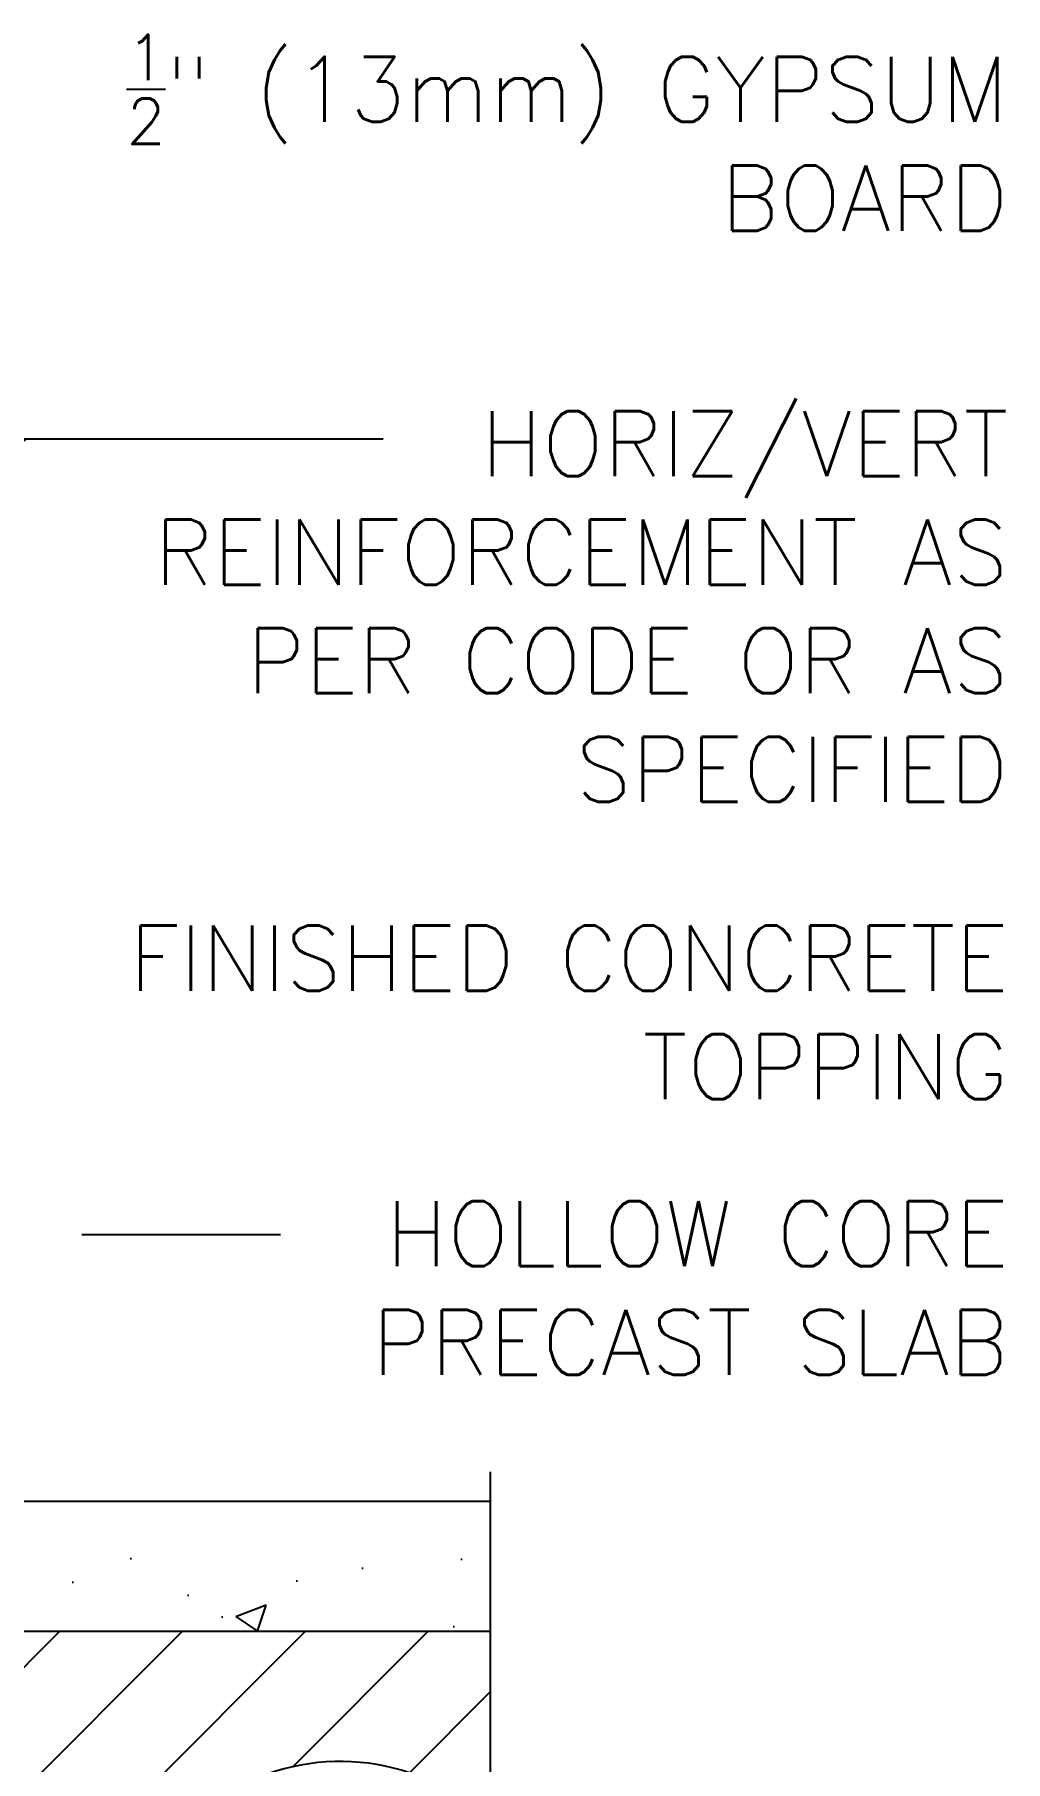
# Model space of a CAD drawing. Header units: inches. Extents: x 73.7 to 123.4, y 106.8 to 176.4.
# Drawn here: x 112.18 to 123.37, y 153.4 to 173.29 of the extents above; entities that cross this region are included whole.
import ezdxf

# ---------------------------------------------------------------- set-up
doc = ezdxf.new("R2010")
doc.units = ezdxf.units.IN
doc.header["$LTSCALE"] = 0.5
doc.header["$MEASUREMENT"] = 0
for name, color, linetype in [('HATCH', 12, 'Continuous'), ('line25', 2, 'Continuous'), ('LINE9', 9, 'Continuous'), ('TEXT', 4, 'Continuous')]:
    doc.layers.add(name, color=color, linetype=linetype)
doc.styles.add('DIM', font='romans.shx', dxfattribs={"width": 0.7})
doc.styles.add('ROMANS', font='romans.shx', dxfattribs={"height": 0.75})
doc.dimstyles.new('ext_12', dxfattribs={"dimscale": 12, "dimtxt": 0.09375, "dimasz": 0.09375, "dimexe": 0.09375, "dimexo": 0.0625, "dimgap": 0.0625, "dimtad": 1, "dimdec": 1, "dimzin": 3, "dimdsep": 46, "dimlunit": 4, "dimtxsty": 'DIM', "dimcen": 0.09, "dimdle": 0.09375, "dimclrt": 4, "dimadec": 0, "dimazin": 0, "dimtfac": 1, "dimtdec": 1, "dimtmove": 2, "dimatfit": 3, "dimfxl": 1, "dimfrac": 2, "dimtolj": 1, "dimtzin": 0, "dimarcsym": 0})
pattern_1 = [(50, (0, 0), (3.586300913003767, -0.3137606749129755), [0.375, -4.125]), (355, (0, 0), (-0.693756668065, 3.760960668500059), [0.3, -3.3]), (100.4514, (0.2988584, -0.0261467), (2.892546908570108, 3.447197710304768), [0.31870095, -3.50571056]), (46.18420000000001, (0, 1), (5.336205243128222, -0.8275950716450904), [0.5625, -6.1875]), (96.6356, (0.444683725, 0.931033465), (4.673313527743517, 4.870589354502209), [0.47805144, -5.258565]), (351.1842, (0, 1), (4.673309725668136, 4.870593004626623), [0.45, -4.95]), (21, (0.5, 0.75), (2.984535260592308, -2.013094453326694), [0.375, -4.125]), (326.0000000000001, (0.5, 0.75), (1.216576659607909, 3.625750225234265), [0.3, -3.3]), (71.4514, (0.748711165, 0.58224197), (4.20111314290745, 1.612652483549762), [0.31870095, -3.50571056]), (37.50000000000001, (0, 0), (0.06079927658645334, 1.664469269156557), [0, -3.26, 0, -3.35, 0, -3.3125]), (7.499999999999999, (0, 0), (1.315347687210743, 1.972058559411801), [0, -1.91, 0, -3.185, 0, -1.2625]), (327.5, (-1.115, 0), (2.669112180862045, -0.112774358671899), [0, -1.25, 0, -3.9, 0, -5.175]), (317.5, (-1.615, 0), (2.915930846711931, 0.5005249116615882), [0, -1.625, 0, -2.59, 0, -3.675])]

msp = doc.modelspace()

# ---------------------------------------------------------------- hatches: boundary and pattern name
at = {"layer": 'HATCH'}
h = msp.add_hatch(dxfattribs=at)
h.set_pattern_fill('AR-CONC', color=256, scale=0.5, style=0)
h.set_pattern_definition(pattern_1)
h.paths.add_polyline_path([(107.3031401230362, 155.9011198694828), (107.3031401230362, 154.9011198694835), (112.7270035304004, 154.9011198694831), (112.7270035304004, 155.9011198694828)])
h = msp.add_hatch(dxfattribs=at)
h.set_pattern_fill('AR-CONC', color=256, scale=0.5, style=0)
h.set_pattern_definition(pattern_1)
h.paths.add_polyline_path([(117.4330541723251, 154.9011198694828), (117.4330541723251, 155.9011198694828), (112.7270035304004, 155.9011198694829), (112.7270035304004, 154.9011198694831)])
h = msp.add_hatch(dxfattribs=at)
h.set_pattern_fill('ANSI31', color=256, scale=8, style=0)
h.set_pattern_definition([(45, (0, 0), (-0.7071067811865475, 0.7071067811865476), [])])
h.paths.add_polyline_path([(105.9750582073382, 149.7718008918611), (104.5295310885288, 149.6198698694829), (104.3656401230362, 147.2761198694828, 1), (104.3656401230362, 146.9011198694828), (117.4330541723251, 146.9011198694828), (117.4330541723251, 148.9011198694828), (118.4330541723251, 149.9011198694828), (117.9967358518658, 149.9011198694828, -3.178097436346763), (117.4330541723251, 152.708155267173), (117.4330541723251, 154.9011198694828), (108.2054480043879, 154.9011198694834), (108.2054480043879, 153.4011198694828, -1.788289170655924)])

# ---------------------------------------------------------------- linework, layer by layer
at = {"layer": 'line25'}
for p in [(103.8131874908599, 154.9011198694837), (104.1781401230362, 154.9011198694828)]:
    msp.add_line(p, (117.4330541723251, 154.9011198694828), dxfattribs=at)
msp.add_arc((115.7054480043879, 150.9011198694828), 2.499999999999972, 46.28731407186821, 336.4218215217987, dxfattribs=at)
at = {"layer": 'LINE9'}
msp.add_line((106.8031401230362, 156.4011198694828), (117.4330541723251, 156.4011198694828), dxfattribs=at)
msp.add_lwpolyline([(117.4330541723251, 156.7370339408072), (117.4330541723251, 150.9011198694828), (116.4330541723251, 149.9011198694828), (117.4330541723251, 149.9011198694828), (118.4330541723251, 149.9011198694828), (117.4330541723251, 148.9011198694828), (117.4330541723251, 145.2761198694828)], dxfattribs=at)
at = {"layer": 'TEXT'}
msp.add_line((115.0158612838069, 159.4655804659191), (112.7270035304004, 159.4655804659191), dxfattribs=at)
msp.add_lwpolyline([(112.7270035304004, 153.2734723372649, 0, 0.36, 0), (112.7270035304004, 154.3534723372648, 0, 0, 0), (112.7270035304004, 159.4655804659191, 0, 0, 0)], format="xyseb", dxfattribs=at)

# ---------------------------------------------------------------- texts
at = {"layer": 'TEXT', "char_height": 0.75, "width": 12.02995102836537, "attachment_point": 6, "style": 'ROMANS'}
for s, insert in [('\\A1;{\\H0.7x;\\S1/2;}" (13mm) GYPSUM BOARD', (123.3997119450497, 172.1627397720382)), ('\\A1;HORIZ/VERT REINFORCEMENT AS PER CODE OR AS SPECIFIED', (123.3997119450497, 166.7055841854317)), ('\\A1;FINISHED CONCRETE TOPPING', (123.3997119450497, 162.0290959813397)), ('\\A1;HOLLOW CORE PRECAST SLAB', (123.3997119450498, 158.85511020539))]:
    msp.add_mtext(s, dxfattribs=dict(at, insert=insert))

# ---------------------------------------------------------------- leaders
at = {"layer": 'TEXT'}
for points in [[(101.1781401230362, 168.6351077400408), (112.0928590051496, 168.6351077400408), (116.198974695434, 168.6351077400408)], [(100.615263534504, 160.9172923343498), (112.0928590051496, 168.6351077400408), (116.198974695434, 168.6351077400408)]]:
    msp.add_leader(points, dimstyle='ext_12', dxfattribs=at)

doc.saveas('drawing.dxf')
